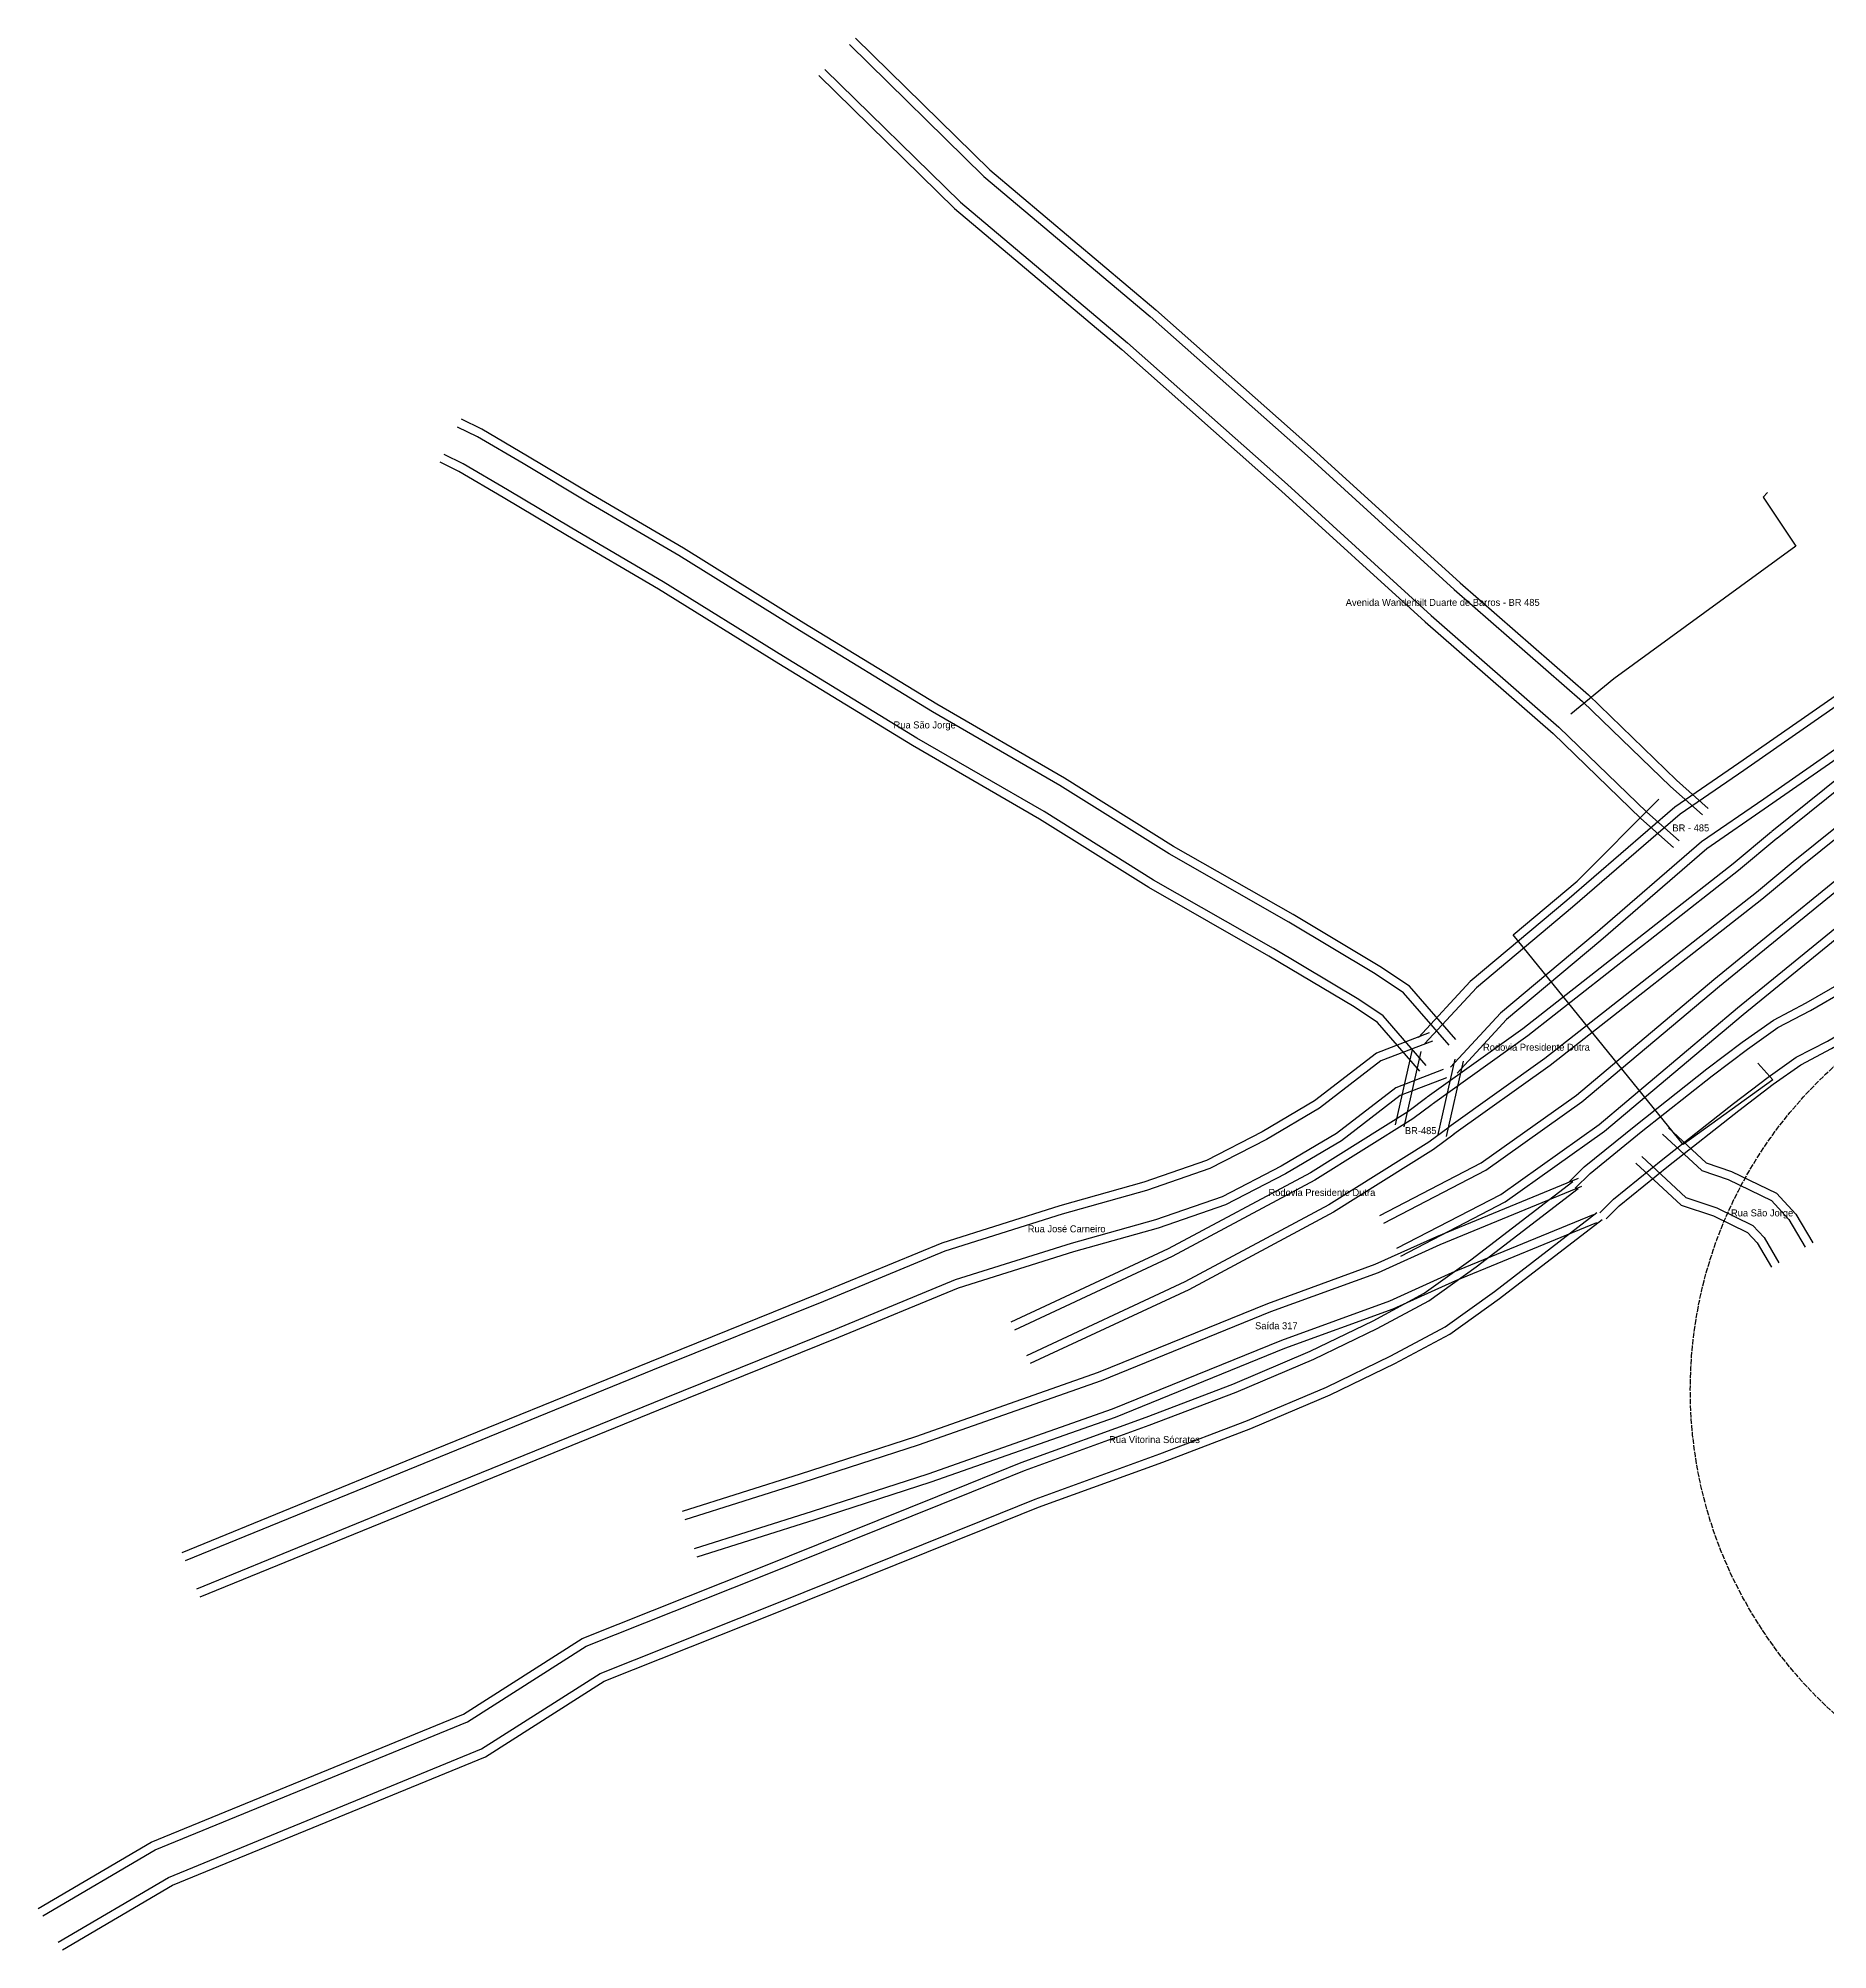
# Model space of a CAD drawing. Header units: metres. Extents: x 544523 to 545350, y 7511607 to 7512829.
# Drawn here: x 544523.2 to 544933.5, y 7512390.6 to 7512829 of the extents above; entities that cross this region are included whole.
import ezdxf
from ezdxf.enums import TextEntityAlignment as Align

# ---------------------------------------------------------------- set-up
doc = ezdxf.new("R2010")
doc.units = ezdxf.units.M
doc.linetypes.add('DASHED', pattern=[1.524, 1.27, -0.254])
for name, color, linetype in [('RAIO_INSPECAO_100M', 5, 'DASHED'), ('VIAS_BORDO', 8, 'Continuous'), ('VIAS_CALCADA', 9, 'Continuous')]:
    doc.layers.add(name, color=color, linetype=linetype)

msp = doc.modelspace()

# ---------------------------------------------------------------- linework, layer by layer
at = {"layer": 'RAIO_INSPECAO_100M'}
msp.add_circle((545002, 7512519), 100, dxfattribs=at)
at = {"layer": 'VIAS_BORDO'}
for points in [[(544709.16, 7512827.61), (544740.02, 7512797.35), (544778.15, 7512765.21), (544814.93, 7512732.61), (544847.87, 7512702.62), (544877.3, 7512676.92), (544897.49, 7512657.4), (544904.78, 7512650.88)], [(544703.56, 7512821.89), (544734.64, 7512791.43), (544772.91, 7512759.15), (544809.59, 7512726.65), (544842.55, 7512696.64), (544871.88, 7512671.02), (544892.05, 7512651.54), (544899.44, 7512644.92)], [(545067.2, 7512766.01), (545021.97, 7512728.26), (544990.17, 7512700.4), (544921.91, 7512645.49)], [(545071.36, 7512761.01), (545026.19, 7512723.32), (544994.35, 7512695.42), (544925.99, 7512640.43)], [(544831.7, 7512557.23), (544855.12, 7512569.4), (544877.09, 7512585.05), (544908.68, 7512611.63), (544950.44, 7512645.66), (544999.18, 7512686.3), (545020.47, 7512702.15), (545042.12, 7512720.15), (545079.36, 7512750.89)], [(544834.7, 7512551.47), (544858.52, 7512563.84), (544881.07, 7512579.91), (544912.82, 7512606.63), (544954.58, 7512640.64), (545003.2, 7512681.2), (545024.49, 7512697.05), (545046.26, 7512715.15), (545083.5, 7512745.87)], [(544846.73, 7512598.04), (544836.24, 7512610.07), (544829.73, 7512614.45), (544809.92, 7512626.29), (544782.48, 7512641.93), (544757.43, 7512657.63), (544728.21, 7512674.53), (544697.7, 7512693.17), (544670.06, 7512710.36), (544649.09, 7512722.64), (544634.35, 7512731.46), (544623.9, 7512737.59), (544619.3, 7512739.85)], [(544841.45, 7512593.44), (544831.58, 7512604.77), (544825.97, 7512608.53), (544806.38, 7512620.25), (544778.88, 7512635.93), (544753.81, 7512651.63), (544724.63, 7512668.51), (544694.02, 7512687.21), (544666.44, 7512704.36), (544645.53, 7512716.62), (544630.79, 7512725.44), (544620.58, 7512731.43), (544616.22, 7512733.57)], [(545021.9, 7512729.14), (544966.21, 7512692.92), (544940.73, 7512679.52), (544914.28, 7512661.1), (544899.66, 7512651.07), (544874.97, 7512629.69), (544852.93, 7512611.22), (544841.15, 7512598.45)], [(545026.26, 7512722.44), (544970.27, 7512686.02), (544944.89, 7512672.68), (544918.82, 7512654.52), (544904.56, 7512644.73), (544880.15, 7512623.61), (544858.47, 7512605.42), (544847.03, 7512593.03)], [(544875.62, 7512565.28), (544879.01, 7512568.67), (544890.73, 7512578.19), (544907.01, 7512591.03), (544915.1, 7512597.16), (544922.1, 7512602.12), (544929.57, 7512606.02), (544937.72, 7512610.77), (544944.94, 7512615.74), (544951.91, 7512620.39), (544959.71, 7512627.42), (544979.85, 7512642.93), (545005.47, 7512663.9), (545011.52, 7512671.16), (545026.09, 7512682.44), (545029.71, 7512686.04)], [(544881.26, 7512559.62), (544884.37, 7512562.71), (544895.73, 7512571.95), (544911.91, 7512584.71), (544919.82, 7512590.7), (544926.28, 7512595.28), (544933.43, 7512599.02), (544942, 7512604.01), (544949.42, 7512609.12), (544956.83, 7512614.05), (544964.83, 7512621.28), (544984.83, 7512636.67), (545011.13, 7512658.2), (545017.1, 7512665.36), (545031.39, 7512676.42), (545035.35, 7512680.38)], [(544921.87, 7512645.45), (544913.06, 7512638.11), (544864.76, 7512600.2), (544842.84, 7512584.53)], [(544926.03, 7512640.47), (544917.16, 7512633.05), (544868.66, 7512595), (544846.62, 7512579.25)], [(544842.84, 7512599.01), (544831.03, 7512594.47), (544816.96, 7512583.62), (544804.81, 7512576.42), (544791.85, 7512569.77), (544777.27, 7512564.71), (544757.98, 7512559.29), (544731.01, 7512550.8), (544703.25, 7512539.31), (544664.05, 7512523.52), (544609.89, 7512501.45), (544556.82, 7512479.8)], [(544840.19, 7512596.63), (544836.27, 7512579.36)], [(544847.99, 7512594.85), (544844.07, 7512577.58)], [(544845.34, 7512592.47), (544834.49, 7512588.31), (544820.9, 7512577.82), (544808.19, 7512570.28), (544794.61, 7512563.31), (544779.37, 7512558.03), (544759.98, 7512552.59), (544733.41, 7512544.22), (544705.89, 7512532.83), (544666.67, 7512517.04), (544612.53, 7512494.97), (544559.46, 7512473.32)], [(544842.78, 7512584.49), (544838.33, 7512581.15), (544815.88, 7512567.09), (544783.16, 7512549.58), (544747.06, 7512532.73)], [(544846.68, 7512579.29), (544842.01, 7512575.79), (544819.14, 7512561.47), (544786.08, 7512543.76), (544749.8, 7512526.83)], [(544895.61, 7512577.64), (544904.6, 7512569.3), (544910.7, 7512567.25), (544920.58, 7512562.45), (544924.59, 7512558.12), (544928.36, 7512551.74)], [(544890.85, 7512572.5), (544900.94, 7512563.14), (544908.04, 7512560.75), (544916.34, 7512556.73), (544918.95, 7512553.92), (544922.32, 7512548.18)], [(544524.17, 7512398.34), (544549.94, 7512413.47), (544621.57, 7512442.87), (544648.81, 7512460.22), (544689.16, 7512476.26), (544737.22, 7512495.61), (544749.28, 7512500.48), (544777.91, 7512510.88), (544797.84, 7512518.47), (544815.66, 7512526.04), (544830.16, 7512533.06), (544842.05, 7512539.46), (544852.88, 7512547.22), (544876.31, 7512565.22)], [(544671.51, 7512489.3), (544698.56, 7512497.86), (544725.02, 7512506.41), (544767.01, 7512521.19), (544805.81, 7512536.98), (544830.46, 7512545.94), (544844.64, 7512552.32), (544877.11, 7512565.69)], [(544527.71, 7512392.3), (544553.06, 7512407.19), (544624.81, 7512436.63), (544652.01, 7512453.96), (544691.76, 7512469.76), (544739.84, 7512489.11), (544751.78, 7512493.94), (544780.35, 7512504.32), (544800.46, 7512511.97), (544818.56, 7512519.66), (544833.34, 7512526.82), (544845.77, 7512533.5), (544857.06, 7512541.6), (544880.57, 7512559.68)], [(544673.63, 7512482.62), (544700.7, 7512491.2), (544727.26, 7512499.77), (544769.49, 7512514.65), (544808.33, 7512530.44), (544833.1, 7512539.46), (544847.4, 7512545.9), (544879.77, 7512559.21)]]:
    msp.add_lwpolyline(points, dxfattribs=at)
at = {"layer": 'VIAS_CALCADA'}
for points in [[(544710.56, 7512829.03), (544741.37, 7512798.83), (544779.45, 7512766.72), (544816.27, 7512734.09), (544849.2, 7512704.11), (544878.65, 7512678.39), (544898.86, 7512658.86), (544906.11, 7512652.37)], [(544702.16, 7512820.47), (544733.29, 7512789.95), (544771.61, 7512757.64), (544808.25, 7512725.17), (544841.22, 7512695.15), (544870.53, 7512669.55), (544890.68, 7512650.08), (544898.11, 7512643.43)], [(545065.92, 7512767.54), (545020.67, 7512729.78), (544988.88, 7512701.93), (544920.66, 7512647.05)], [(545072.64, 7512759.48), (545027.49, 7512721.8), (544995.64, 7512693.89), (544927.24, 7512638.87)], [(544830.78, 7512559.01), (544854.07, 7512571.11), (544875.86, 7512586.63), (544907.4, 7512613.17), (544949.17, 7512647.2), (544997.94, 7512687.87), (545019.23, 7512703.73), (545040.84, 7512721.69), (545078.09, 7512752.43)], [(544835.62, 7512549.69), (544859.57, 7512562.13), (544882.3, 7512578.33), (544914.1, 7512605.09), (544955.85, 7512639.1), (545004.44, 7512679.63), (545025.73, 7512695.47), (545047.54, 7512713.61), (545084.77, 7512744.33)], [(544848.24, 7512599.35), (544837.58, 7512611.58), (544830.8, 7512616.14), (544810.92, 7512628.02), (544783.5, 7512643.65), (544758.46, 7512659.34), (544729.23, 7512676.25), (544698.75, 7512694.87), (544671.09, 7512712.07), (544650.11, 7512724.36), (544635.37, 7512733.18), (544624.85, 7512739.36), (544620.18, 7512741.65)], [(544839.94, 7512592.13), (544830.24, 7512603.26), (544824.9, 7512606.84), (544805.38, 7512618.52), (544777.86, 7512634.21), (544752.78, 7512649.92), (544723.61, 7512666.79), (544692.97, 7512685.51), (544665.41, 7512702.65), (544644.51, 7512714.9), (544629.77, 7512723.72), (544619.63, 7512729.66), (544615.34, 7512731.77)], [(545020.81, 7512730.82), (544965.2, 7512694.65), (544939.69, 7512681.24), (544913.14, 7512662.75), (544898.44, 7512652.66), (544873.67, 7512631.22), (544851.55, 7512612.67), (544839.68, 7512599.81)], [(545027.35, 7512720.76), (544971.28, 7512684.29), (544945.93, 7512670.96), (544919.96, 7512652.87), (544905.78, 7512643.14), (544881.45, 7512622.08), (544859.85, 7512603.97), (544848.5, 7512591.67)], [(544919.71, 7512724.87), (544918.74, 7512723.77), (544926.16, 7512712.51), (544884.47, 7512682.11), (544874.59, 7512673.97)], [(544874.2, 7512566.7), (544877.67, 7512570.15), (544889.48, 7512579.75), (544905.79, 7512592.62), (544913.91, 7512598.77), (544921.05, 7512603.83), (544928.6, 7512607.77), (544936.64, 7512612.46), (544943.82, 7512617.4), (544950.68, 7512621.97), (544958.42, 7512628.96), (544978.61, 7512644.5), (545004.06, 7512665.33), (545010.12, 7512672.6), (545024.77, 7512683.94), (545028.29, 7512687.46)], [(544882.68, 7512558.2), (544885.71, 7512561.23), (544896.98, 7512570.39), (544913.13, 7512583.12), (544921.01, 7512589.09), (544927.33, 7512593.57), (544934.4, 7512597.27), (544943.08, 7512602.32), (544950.54, 7512607.46), (544958.06, 7512612.47), (544966.12, 7512619.74), (544986.07, 7512635.1), (545012.54, 7512656.77), (545018.5, 7512663.92), (545032.71, 7512674.92), (545036.77, 7512678.96)], [(544894.77, 7512654.47), (544876.05, 7512635.71)], [(544920.59, 7512646.99), (544911.81, 7512639.66), (544863.56, 7512601.8), (544841.68, 7512586.16)], [(544927.31, 7512638.93), (544918.41, 7512631.5), (544869.86, 7512593.4), (544847.78, 7512577.62)], [(544920.9, 7512590.08), (544900.32, 7512575.26), (544861.38, 7512623.37), (544876.05, 7512635.71)], [(544842.12, 7512600.87), (544830.04, 7512596.24), (544815.84, 7512585.28), (544803.84, 7512578.17), (544791.06, 7512571.61), (544776.67, 7512566.62), (544757.41, 7512561.21), (544730.33, 7512552.68), (544702.49, 7512541.16), (544663.29, 7512525.38), (544609.13, 7512503.3), (544556.06, 7512481.65)], [(544838.24, 7512597.07), (544834.32, 7512579.8)], [(544849.94, 7512594.41), (544846.02, 7512577.14)], [(544917.46, 7512593.93), (544920.9, 7512590.08)], [(544846.06, 7512590.61), (544835.48, 7512586.54), (544822.02, 7512576.16), (544809.16, 7512568.53), (544795.4, 7512561.47), (544779.97, 7512556.12), (544760.55, 7512550.67), (544734.09, 7512542.34), (544706.65, 7512530.98), (544667.43, 7512515.18), (544613.29, 7512493.12), (544560.22, 7512471.47)], [(544841.58, 7512586.09), (544837.2, 7512582.8), (544814.87, 7512568.82), (544782.27, 7512551.37), (544746.21, 7512534.54)], [(544847.88, 7512577.69), (544843.14, 7512574.14), (544820.15, 7512559.74), (544786.97, 7512541.97), (544750.65, 7512525.02)], [(544896.97, 7512579.1), (544905.64, 7512571.06), (544911.46, 7512569.1), (544921.79, 7512564.09), (544926.21, 7512559.32), (544930.08, 7512552.75)], [(544670.91, 7512491.2), (544697.95, 7512499.77), (544724.38, 7512508.3), (544766.3, 7512523.06), (544805.09, 7512538.84), (544829.71, 7512547.8), (544843.84, 7512554.16), (544876.35, 7512567.54)], [(544889.49, 7512571.04), (544899.9, 7512561.38), (544907.28, 7512558.9), (544915.13, 7512555.09), (544917.33, 7512552.72), (544920.6, 7512547.17)], [(544523.15, 7512400.06), (544549.05, 7512415.27), (544620.65, 7512444.65), (544647.89, 7512462.01), (544688.42, 7512478.12), (544736.47, 7512497.46), (544748.56, 7512502.35), (544777.21, 7512512.76), (544797.1, 7512520.32), (544814.83, 7512527.86), (544829.25, 7512534.84), (544840.99, 7512541.16), (544851.69, 7512548.83), (544875.09, 7512566.81)], [(544528.73, 7512390.58), (544553.95, 7512405.39), (544625.73, 7512434.85), (544652.93, 7512452.17), (544692.5, 7512467.9), (544740.59, 7512487.26), (544752.5, 7512492.07), (544781.05, 7512502.44), (544801.2, 7512510.12), (544819.39, 7512517.84), (544834.25, 7512525.04), (544846.83, 7512531.8), (544858.25, 7512539.99), (544881.79, 7512558.09)], [(544674.23, 7512480.72), (544701.31, 7512489.29), (544727.9, 7512497.88), (544770.2, 7512512.78), (544809.05, 7512528.58), (544833.85, 7512537.6), (544848.2, 7512544.06), (544880.53, 7512557.36)]]:
    msp.add_lwpolyline(points, dxfattribs=at)

# ---------------------------------------------------------------- texts
at = {"layer": 'VIAS_BORDO', "color": 8}
for s, p in [('Avenida Wanderbilt Duarte de Barros - BR 485', (544845.21, 7512699.63)), ('Rua São Jorge', (544726.42, 7512671.52)), ('BR - 485', (544902.11, 7512647.9)), ('Rodovia Presidente Dutra', (544866.71, 7512597.6)), ('BR-485', (544840.17, 7512578.47)), ('Rodovia Presidente Dutra', (544817.51, 7512564.28)), ('Rua São Jorge', (544918.46, 7512559.59)), ('Rua José Carneiro', (544758.98, 7512555.94)), ('Saída 317', (544807.07, 7512533.71)), ('Rua Vitorina Sócrates', (544779.13, 7512507.6))]:
    msp.add_text(s, height=1.6, dxfattribs=at).set_placement(p, align=Align.MIDDLE_CENTER)

doc.saveas('drawing.dxf')
